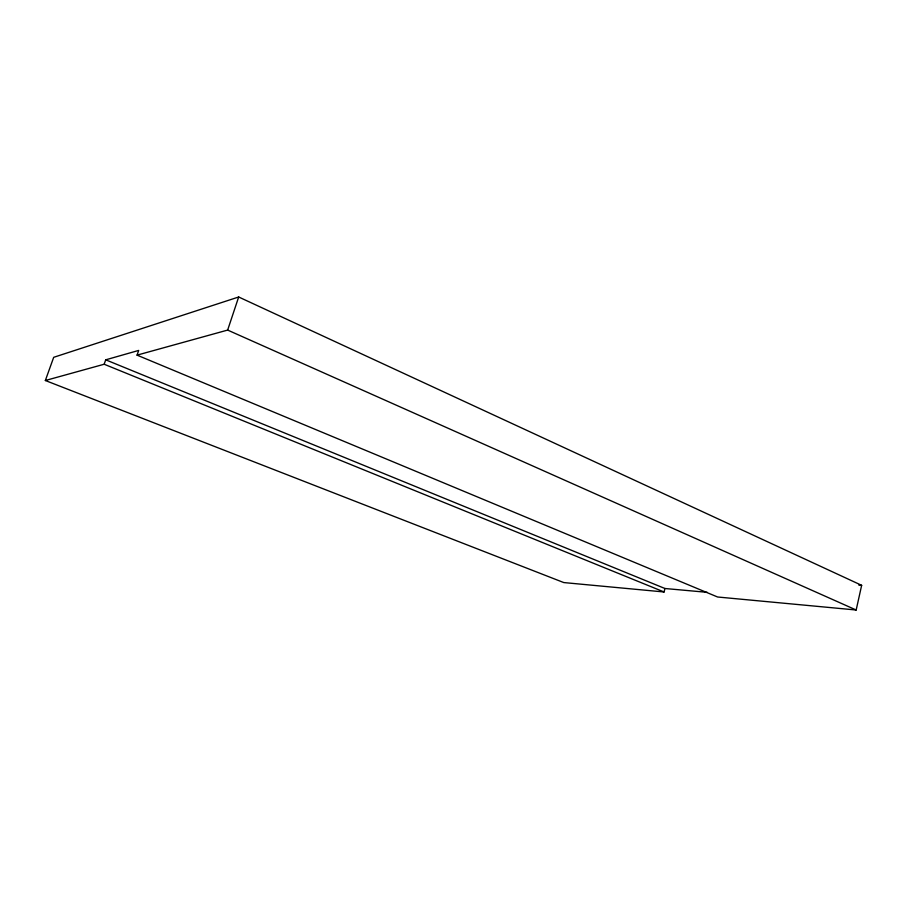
<?xml version="1.0" encoding="UTF-8"?>
<svg xmlns="http://www.w3.org/2000/svg" width="907" height="907" viewBox="0 0 907 907"><rect width="100%" height="100%" fill="white"/><g stroke="black" fill="none" stroke-linecap="round" stroke-linejoin="round"><path stroke-width="1.36" d="M45.35 380.509L104.158 364.24L105.711 359.83L138.703 350.419L137.059 355.136L717.596 596.999L856.174 610.003L861.65 585.332L238.677 296.997L53.694 357.313L45.35 380.509L563.78 582.566L664.071 591.976L664.956 588.507L707.222 592.328M137.059 355.136L227.646 330.08L238.677 296.997M858.838 585.128L861.65 585.332M104.158 364.24L664.071 591.976M105.711 359.83L664.956 588.507M227.646 330.08L856.174 610.003"/></g></svg>
